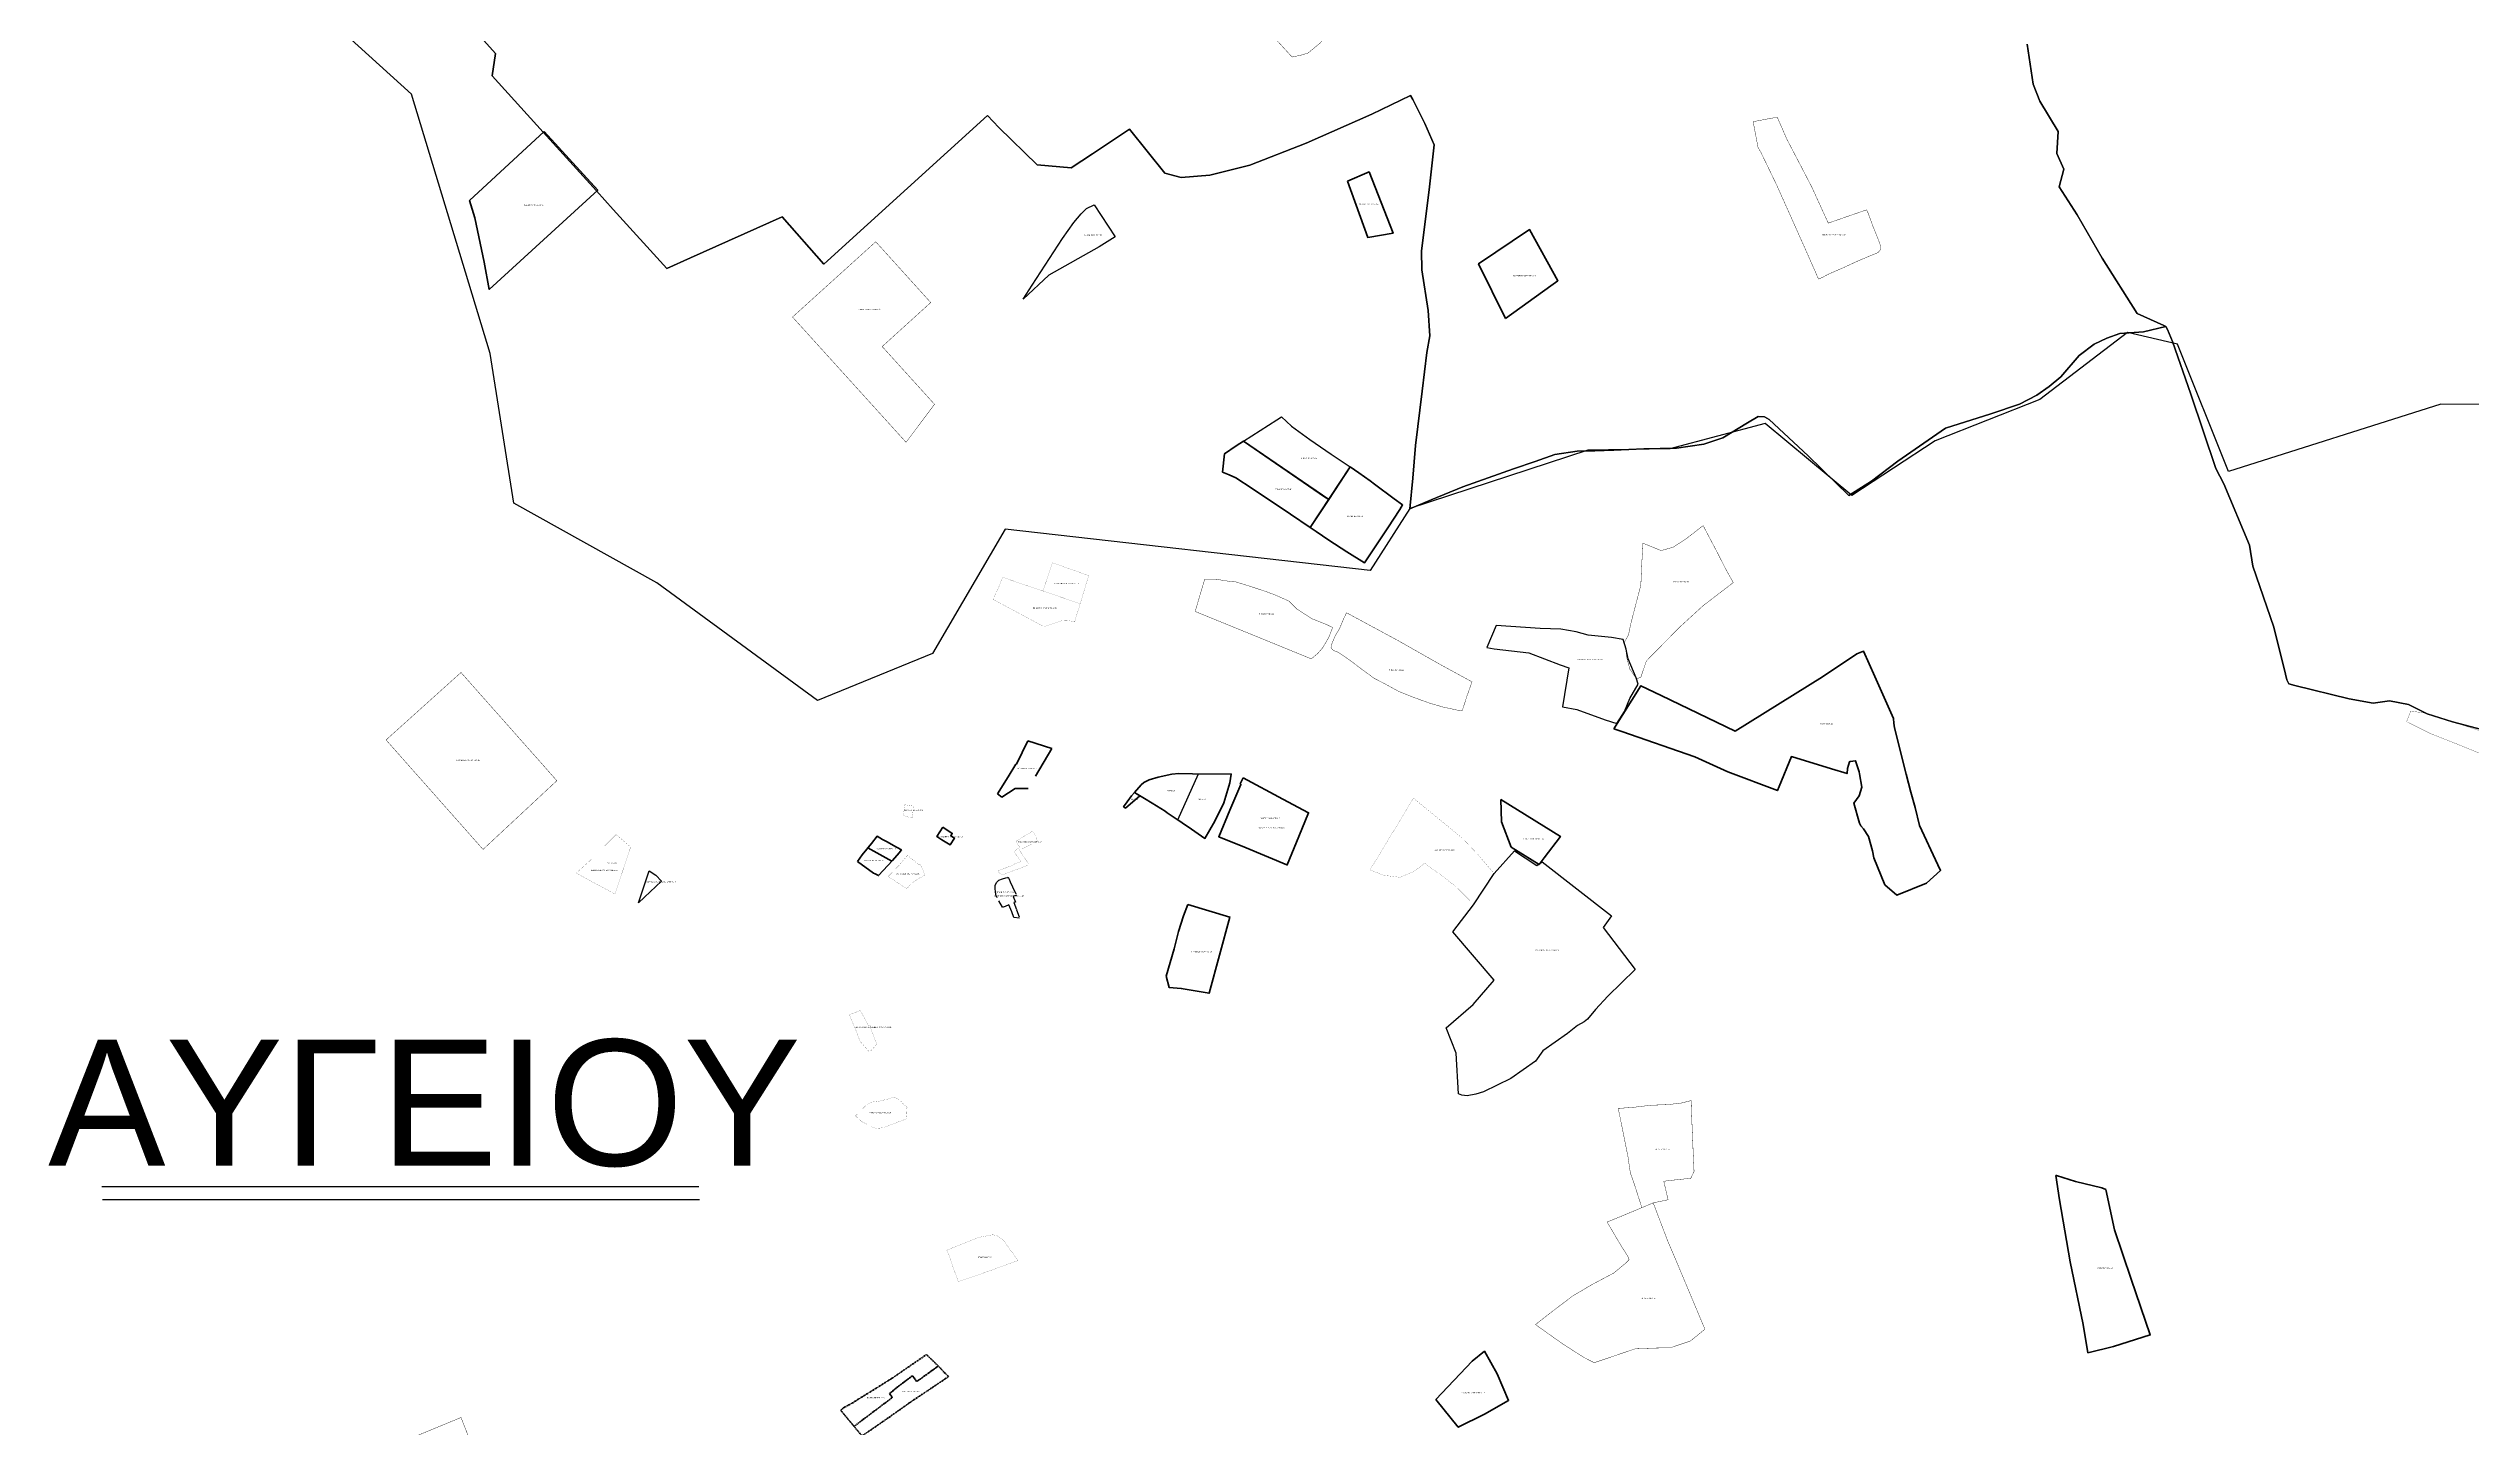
# Model space of a CAD drawing. Header units: metres. Extents: x 245125 to 394351, y 270578 to 4233311.
# Drawn here: x 267058 to 268980, y 4194654 to 4195748 of the extents above; entities that cross this region are included whole.
import ezdxf
from ezdxf.enums import TextEntityAlignment as Align
from ezdxf.lldxf.tags import DXFTag

# ---------------------------------------------------------------- set-up
doc = ezdxf.new("R2010")
doc.units = ezdxf.units.M
for name, pattern in [('AXON3', [6, 3, -1.5, 0, -1.5]), ('DASHDOT', [25.4, 12.7, -6.35, 0, -6.35]), ('t-orio', [0.79, 0.5, -0.12, 0.05, -0.12])]:
    doc.linetypes.add(name, pattern=pattern)
for name, color, linetype in [('4495-(228-329)', 103, 'Continuous'), ('4495-(330-430)', 229, 'Continuous'), ('4495-(431-531)', 215, 'Continuous'), ('4495-(532-632)', 88, 'Continuous'), ('ASTOTA', 7, 'Continuous'), ('POLYLINE', 3, 'Continuous'), ('topo2012', 144, 'Continuous'), ('topo2014', 230, 'Continuous'), ('topo2016', 36, 'Continuous'), ('topo2017', 2, 'Continuous'), ('topo2018', 5, 'Continuous'), ('topo2019', 6, 'Continuous'), ('topo2020', 3, 'Continuous'), ('topo2022', 30, 'Continuous'), ('topo2023', 41, 'Continuous'), ('topo2024', 160, 'Continuous'), ('topo2025', 112, 'Continuous'), ('ΗΛΕΙΑ_Ονομασία ΟΤΑ_ΟΚΧΕ', 6, 'Continuous')]:
    doc.layers.add(name, color=color, linetype=linetype)
doc.styles.add('ARIAL', font='arial.ttf')
doc.styles.get("Standard").update_dxf_attribs({"font": 'arial.ttf'})
tags = doc.linetypes.add('CENT', pattern=[0.8, 0.5, -0.1, 0.1, -0.1]).pattern_tags.tags
tags[10:11] = [DXFTag(74, 4), DXFTag(75, 0), DXFTag(340, '0'), DXFTag(46, 1.0), DXFTag(50, 0.0), DXFTag(44, 0.0), DXFTag(45, 0.0)]
tags[8:9] = [DXFTag(74, 4), DXFTag(75, 0), DXFTag(340, '0'), DXFTag(46, 1.0), DXFTag(50, 0.0), DXFTag(44, 0.0), DXFTag(45, 0.0)]
tags[6:7] = [DXFTag(74, 4), DXFTag(75, 0), DXFTag(340, '0'), DXFTag(46, 1.0), DXFTag(50, 0.0), DXFTag(44, 0.0), DXFTag(45, 0.0)]
tags[4:5] = [DXFTag(74, 4), DXFTag(75, 0), DXFTag(340, '0'), DXFTag(46, 1.0), DXFTag(50, 0.0), DXFTag(44, 0.0), DXFTag(45, 0.0)]
tags = doc.linetypes.add('DASHDOT2', pattern=[0.5, 0.25, -0.125, 0, -0.125]).pattern_tags.tags
tags[10:11] = [DXFTag(74, 4), DXFTag(75, 0), DXFTag(340, '0'), DXFTag(46, 1.0), DXFTag(50, 0.0), DXFTag(44, 0.0), DXFTag(45, 0.0)]
tags[8:9] = [DXFTag(74, 4), DXFTag(75, 0), DXFTag(340, '0'), DXFTag(46, 1.0), DXFTag(50, 0.0), DXFTag(44, 0.0), DXFTag(45, 0.0)]
tags[6:7] = [DXFTag(74, 4), DXFTag(75, 0), DXFTag(340, '0'), DXFTag(46, 1.0), DXFTag(50, 0.0), DXFTag(44, 0.0), DXFTag(45, 0.0)]
tags[4:5] = [DXFTag(74, 4), DXFTag(75, 0), DXFTag(340, '0'), DXFTag(46, 1.0), DXFTag(50, 0.0), DXFTag(44, 0.0), DXFTag(45, 0.0)]
tags = doc.linetypes.add('DASHDOTX2', pattern=[2, 1, -0.5, 0, -0.5]).pattern_tags.tags
tags[10:11] = [DXFTag(74, 4), DXFTag(75, 0), DXFTag(340, '0'), DXFTag(46, 1.0), DXFTag(50, 0.0), DXFTag(44, 0.0), DXFTag(45, 0.0)]
tags[8:9] = [DXFTag(74, 4), DXFTag(75, 0), DXFTag(340, '0'), DXFTag(46, 1.0), DXFTag(50, 0.0), DXFTag(44, 0.0), DXFTag(45, 0.0)]
tags[6:7] = [DXFTag(74, 4), DXFTag(75, 0), DXFTag(340, '0'), DXFTag(46, 1.0), DXFTag(50, 0.0), DXFTag(44, 0.0), DXFTag(45, 0.0)]
tags[4:5] = [DXFTag(74, 4), DXFTag(75, 0), DXFTag(340, '0'), DXFTag(46, 1.0), DXFTag(50, 0.0), DXFTag(44, 0.0), DXFTag(45, 0.0)]
tags = doc.linetypes.add('HIDDEN', pattern=[0.375, 0.25, -0.125]).pattern_tags.tags
tags[6:7] = [DXFTag(74, 4), DXFTag(75, 0), DXFTag(340, '0'), DXFTag(46, 1.0), DXFTag(50, 0.0), DXFTag(44, 0.0), DXFTag(45, 0.0)]
tags[4:5] = [DXFTag(74, 4), DXFTag(75, 0), DXFTag(340, '0'), DXFTag(46, 1.0), DXFTag(50, 0.0), DXFTag(44, 0.0), DXFTag(45, 0.0)]

msp = doc.modelspace()

# ---------------------------------------------------------------- linework, layer by layer
at = {"layer": '4495-(228-329)', "color": 103}
for p, q in [((267100.6, 4194845.3), (267574.1, 4194845.3)), ((267101.2, 4194835.1), (267574.7, 4194835.1))]:
    msp.add_line(p, q, dxfattribs=at)
at = {"layer": '4495-(228-329)', "color": 103, "const_width": 0.1}
msp.add_lwpolyline([(267729.5, 4195087.8), (267724.1, 4195091), (267732.9, 4195100.2), (267735.4, 4195103.1), (267739.5, 4195107.9), (267749, 4195100.4), (267749.6, 4195100.5), (267751.7, 4195097.2), (267753.3, 4195092.3), (267748.5, 4195089.7), (267744.2, 4195086.9), (267741.4, 4195084.3), (267738.9, 4195081.4), (267734.6, 4195084.5)], close=True, dxfattribs=at)
at = {"layer": '4495-(431-531)', "color": 215, "linetype": 't-orio', "lineweight": 35, "ltscale": 1.7, "const_width": 0.1}
msp.add_lwpolyline([(267693.4, 4194981.7), (267702.2, 4194984.9), (267707.6, 4194974.9), (267708.7, 4194972.8), (267709.8, 4194973.2), (267711.3, 4194968.5), (267711.7, 4194967.4), (267713.2, 4194963.3), (267715.2, 4194958.3), (267709.6, 4194951.9), (267708.7, 4194952.9), (267705.7, 4194956.3), (267703.7, 4194958.6), (267701.5, 4194961.1), (267701.6, 4194961.4), (267699.7, 4194966.7), (267698.8, 4194968.9), (267693.4, 4194981.7)], close=True, dxfattribs=at)
at = {"layer": 'ASTOTA', "color": 253, "linetype": 'HIDDEN', "ltscale": 300}
for points in [[(267368.1, 4195793.9), (267412.9, 4195744), (267410.3, 4195726.1), (267450.7, 4195681.6), (267493, 4195634.9), (267506.3, 4195620.3), (267548.7, 4195573.5), (267567.6, 4195581.9), (267640.3, 4195614.4), (267673.2, 4195576.8), (267676.2, 4195579.5), (267803.1, 4195694.8), (267811.9, 4195685.2), (267842.4, 4195655.6), (267869.3, 4195653.1), (267886.2, 4195664.3), (267915.6, 4195683.8), (267943.6, 4195649.1), (267956.5, 4195645.6), (267979.2, 4195647.4), (268011.1, 4195655.4), (268055.6, 4195672.7), (268107.8, 4195695.7), (268138.5, 4195710.6), (268140.2, 4195707.3), (268149.7, 4195688.3), (268157.1, 4195671.5), (268153.2, 4195635.9), (268147.2, 4195587.3), (268147.5, 4195572.3), (268152.5, 4195540.2), (268153.7, 4195520.1), (268151.4, 4195506.8), (268147.8, 4195476.1), (268142.4, 4195433.1), (268140.3, 4195407), (268137.8, 4195382.9), (268154.9, 4195389.9), (268179.9, 4195400.2), (268220.2, 4195414.5), (268237.3, 4195420.3), (268252.9, 4195425.8), (268270.5, 4195428.4), (268284.7, 4195428.8), (268299.6, 4195429.3), (268323.4, 4195430.4), (268349.4, 4195430.9), (268371, 4195434.2), (268386.1, 4195439.2), (268405.8, 4195451), (268414.1, 4195455.9), (268419.1, 4195455.7), (268422.8, 4195453.7), (268453.7, 4195424.9), (268486.1, 4195393.5), (268504, 4195404.7), (268524.9, 4195420.5), (268562.7, 4195446.9), (268598.7, 4195458.1), (268621.4, 4195465.8), (268635.2, 4195472.9), (268645, 4195479.7), (268654.1, 4195487.5), (268668.8, 4195504.3), (268680.7, 4195513.4), (268690.7, 4195518.2), (268700.9, 4195521.8), (268719.6, 4195523.2), (268737.5, 4195527.5), (268738.8, 4195525), (268742.6, 4195515.6), (268757.2, 4195473.7), (268777.1, 4195414.8), (268783.4, 4195402.6), (268803.8, 4195354.1), (268806.4, 4195337.4), (268823.1, 4195288.9), (268832.3, 4195251.6), (268833.4, 4195247.1), (268835, 4195244), (268839.6, 4195242.6), (268882.8, 4195232.1), (268901.9, 4195228.8), (268914.7, 4195230.6), (268929.8, 4195227.6), (268944.7, 4195220.2), (268964.6, 4195213.8), (268997.7, 4195205.1)], [(268627.5, 4195751.3), (268632.3, 4195719.5), (268637.6, 4195706.1), (268652.1, 4195682), (268651.1, 4195664.5), (268656.5, 4195652.1), (268652.8, 4195638.1), (268667, 4195615.9), (268687, 4195581.7), (268714.6, 4195537.7), (268735.7, 4195528.2), (268737.5, 4195527.5), (268719.6, 4195523.2), (268700.9, 4195521.8), (268690.7, 4195518.2), (268680.7, 4195513.4), (268668.8, 4195504.3), (268654.1, 4195487.5), (268645, 4195479.7), (268635.2, 4195472.9), (268621.4, 4195465.8), (268598.7, 4195458.1), (268562.7, 4195446.9), (268524.9, 4195420.5), (268504, 4195404.7), (268486.1, 4195393.5), (268453.7, 4195424.9), (268422.8, 4195453.7), (268419.1, 4195455.7), (268414.1, 4195455.9), (268405.8, 4195451), (268386.1, 4195439.2), (268371, 4195434.2), (268349.4, 4195430.9), (268323.4, 4195430.4), (268299.6, 4195429.3), (268284.7, 4195428.8), (268270.5, 4195428.4), (268252.9, 4195425.8), (268237.3, 4195420.3), (268220.2, 4195414.5), (268179.9, 4195400.2), (268154.9, 4195389.9), (268137.8, 4195382.9), (268140.3, 4195407), (268142.4, 4195433.1), (268147.8, 4195476.1), (268151.4, 4195506.8), (268153.7, 4195520.1), (268152.5, 4195540.2), (268147.5, 4195572.3), (268147.2, 4195587.3), (268153.2, 4195635.9), (268157.1, 4195671.5), (268149.7, 4195688.3), (268140.2, 4195707.3), (268138.5, 4195710.6), (268107.8, 4195695.7), (268055.6, 4195672.7), (268011.1, 4195655.4), (267979.2, 4195647.4), (267956.5, 4195645.6), (267943.6, 4195649.1), (267915.6, 4195683.8), (267886.2, 4195664.3), (267869.3, 4195653.1), (267842.4, 4195655.6), (267811.9, 4195685.2), (267803.1, 4195694.8), (267676.2, 4195579.5), (267673.2, 4195576.8), (267640.3, 4195614.4), (267567.6, 4195581.9), (267548.7, 4195573.5), (267506.3, 4195620.3), (267493, 4195634.9), (267450.7, 4195681.6), (267410.3, 4195726.1), (267412.9, 4195744), (267368.1, 4195793.9)], [(268997.7, 4195205.1), (268964.6, 4195213.8), (268944.7, 4195220.2), (268929.8, 4195227.6), (268914.7, 4195230.6), (268901.9, 4195228.8), (268882.8, 4195232.1), (268839.6, 4195242.6), (268835, 4195244), (268833.4, 4195247.1), (268832.3, 4195251.6), (268823.1, 4195288.9), (268806.4, 4195337.4), (268803.8, 4195354.1), (268783.4, 4195402.6), (268777.1, 4195414.8), (268757.2, 4195473.7), (268742.6, 4195515.6), (268738.8, 4195525), (268737.5, 4195527.5), (268735.7, 4195528.2), (268714.6, 4195537.7), (268687, 4195581.7), (268667, 4195615.9), (268652.8, 4195638.1), (268656.5, 4195652.1), (268651.1, 4195664.5), (268652.1, 4195682), (268637.6, 4195706.1), (268632.3, 4195719.5), (268627.5, 4195751.3)]]:
    msp.add_lwpolyline(points, dxfattribs=at)
at = {"layer": 'POLYLINE', "color": 6, "linetype": 'HIDDEN', "ltscale": 3}
msp.add_lwpolyline([(269180.7, 4195464.7), (268955.5, 4195465.8), (268787, 4195412.4), (268746.7, 4195513.5), (268706.9, 4195522.6), (268637.5, 4195469.5), (268554.5, 4195436.7), (268488.3, 4195393.5), (268419.8, 4195450.4), (268344.2, 4195430.4), (268279.1, 4195429.2), (268137.8, 4195383), (268106.4, 4195333.8), (267817.1, 4195366.7), (267759.4, 4195268.2), (267668.3, 4195230.7), (267540.8, 4195324.2), (267427.4, 4195387.3), (267408.6, 4195505.9), (267346.2, 4195711.7), (267140.6, 4195898.4)], dxfattribs=at)
at = {"layer": 'topo2012', "color": 144, "lineweight": 30}
msp.add_lwpolyline([(268206.5, 4195290.3), (268199.1, 4195272.7), (268204.7, 4195271.8), (268232.4, 4195268.5), (268257.1, 4195259.1), (268263.9, 4195256.6), (268258.9, 4195225.7), (268270.3, 4195223.6), (268292.9, 4195215.6), (268302, 4195212.6), (268308.1, 4195222.1), (268312.4, 4195232.4), (268318.9, 4195243.7), (268317.4, 4195248.8), (268311, 4195263.9), (268309.4, 4195271.5), (268307.2, 4195279.1), (268297.9, 4195280.8), (268279.2, 4195282.5), (268269.7, 4195285.3), (268257.7, 4195287.5), (268241.2, 4195287.9), (268206.5, 4195290.3)], close=True, dxfattribs=at)
at = {"layer": 'topo2014', "color": 230, "linetype": 'DASHDOTX2', "lineweight": 35, "ltscale": 2}
for points in [[(267451.5, 4195682), (267494, 4195635.5), (267407.9, 4195556.8), (267403.8, 4195578.5), (267396.5, 4195613.6), (267392.3, 4195627.3), (267451.5, 4195682)], [(267961.8, 4195068.9), (267995.3, 4195059), (267978.7, 4194998.7), (267956.6, 4195002.5), (267947.2, 4195003.1), (267944.6, 4195012.3), (267951.1, 4195033.8), (267954.5, 4195047.7), (267958.5, 4195060)]]:
    msp.add_lwpolyline(points, close=True, dxfattribs=at)
for points in [[(268088.6, 4195642.6), (268105.6, 4195650), (268105.6, 4195650), (268105.6, 4195650), (268124.6, 4195601.3), (268104.6, 4195598.1), (268088.6, 4195642.6)], [(268210.2, 4195152.3), (268210.7, 4195134.5), (268218.2, 4195114.5), (268240.4, 4195100.7), (268244.4, 4195106), (268257.3, 4195123), (268210.2, 4195152.3)]]:
    msp.add_lwpolyline(points, dxfattribs=at)
at = {"layer": 'topo2016', "color": 36, "ltscale": 0.1, "flags": 128}
msp.add_lwpolyline([(267831.4, 4195549.1), (267838.4, 4195560.1), (267862.6, 4195597.2), (267871.6, 4195609.8), (267877.3, 4195616.8), (267881.5, 4195620.9), (267887.7, 4195624), (267904.2, 4195598.4), (267891.5, 4195590.5), (267851.6, 4195568), (267831.4, 4195549.1)], close=True, dxfattribs=at)
at = {"layer": 'topo2017', "color": 2}
msp.add_line((267933.6, 4195149.5), (267919.5, 4195157.8), dxfattribs=at)
at = {"layer": 'topo2017', "color": 2, "linetype": 'DASHDOT2', "lineweight": 60, "ltscale": 5, "flags": 128}
msp.add_lwpolyline([(268213.7, 4195533.8), (268192.4, 4195577.2), (268232.9, 4195604.2), (268255.3, 4195563.7), (268249.8, 4195559.7)], close=True, dxfattribs=at)
at = {"layer": 'topo2017', "color": 2, "linetype": 'DASHDOT', "lineweight": 70, "ltscale": 2}
for points in [[(267835, 4195198.8), (267854, 4195192.7), (267835.2, 4195160.9), (267825, 4195160.9), (267814.3, 4195154.1), (267810.9, 4195156.9), (267819.4, 4195170.3), (267825.6, 4195180.4), (267826, 4195180.2)], [(267708.2, 4195114), (267711.1, 4195117.4), (267715.4, 4195123.1), (267719.8, 4195120.7), (267723.5, 4195118.7), (267730.4, 4195114.7), (267731.3, 4195114.3), (267734.7, 4195112.3), (267732.9, 4195109.9), (267727.6, 4195104), (267727.1, 4195103.4)]]:
    msp.add_lwpolyline(points, close=True, dxfattribs=at)
at = {"layer": 'topo2017', "color": 2, "linetype": 'HIDDEN', "lineweight": 40, "ltscale": 6}
msp.add_lwpolyline([(267919.5, 4195157.8), (267924.9, 4195164), (267926.9, 4195165.7), (267931.2, 4195167.8), (267938.4, 4195170), (267949.3, 4195172.3), (267954.7, 4195173), (267965.7, 4195172.7), (267996.3, 4195172.5), (267995.2, 4195165.4), (267990.4, 4195149.6), (267983.3, 4195135.2), (267975.4, 4195121.4), (267964.7, 4195128.7), (267957.4, 4195133.7), (267945.6, 4195141.8), (267943.9, 4195143), (267933.6, 4195149.5), (267927.6, 4195153.1)], close=True, dxfattribs=at)
at = {"layer": 'topo2017', "color": 2}
msp.add_lwpolyline([(267953.9, 4195136.1), (267970.4, 4195172.7), (267973.5, 4195172.7), (267996.3, 4195172.5), (267995.2, 4195165.4), (267990.4, 4195149.6), (267983.3, 4195135.2), (267975.5, 4195121.7), (267975.4, 4195121.4), (267964.7, 4195128.7), (267957.4, 4195133.7), (267953.9, 4195136.1)], close=True, dxfattribs=at)
at = {"layer": 'topo2017', "color": 2, "linetype": 'HIDDEN', "lineweight": 40}
msp.add_lwpolyline([(267912.5, 4195145.4), (267910.9, 4195146.6), (267913.8, 4195150.5), (267917.3, 4195155.1), (267919.5, 4195157.8), (267923.8, 4195155.2), (267912.5, 4195145.4)], dxfattribs=at)
at = {"layer": 'topo2017', "color": 2, "lineweight": 70}
msp.add_lwpolyline([(267699.8, 4195103), (267703.7, 4195108.4), (267703.7, 4195108.4), (267711.1, 4195117.4), (267711.1, 4195117.4), (267715.4, 4195123.1), (267719.8, 4195120.7), (267723.5, 4195118.7), (267730.4, 4195114.7), (267731.3, 4195114.3), (267734.7, 4195112.3), (267732.9, 4195109.9), (267727.6, 4195104), (267724, 4195100), (267716.7, 4195092), (267713.9, 4195093.3), (267712.7, 4195094)], close=True, dxfattribs=at)
at = {"layer": 'topo2017', "color": 2, "ltscale": 2}
msp.add_lwpolyline([(267534.8, 4195095.6), (267539.9, 4195092.2), (267544.5, 4195087.5), (267531, 4195074.8), (267526.3, 4195070.3), (267534.8, 4195095.6)], close=True, dxfattribs=at)
at = {"layer": 'topo2018', "color": 5}
msp.add_lwpolyline([(268073.6, 4195390.2), (268006.1, 4195436.5), (268032.4, 4195453.4), (268036.1, 4195455.7), (268044.2, 4195448.4), (268058.6, 4195437.7), (268075.6, 4195426.1), (268090.6, 4195416.1), (268073.6, 4195390.2)], close=True, dxfattribs=at)
at = {"layer": 'topo2018', "color": 5, "lineweight": 40}
msp.add_lwpolyline([(268006.1, 4195436.5), (268070.3, 4195392.4), (268073.6, 4195390.2), (268058.9, 4195368), (268043.2, 4195378.6), (268012.8, 4195399), (268000, 4195407.3), (267994.6, 4195409.7), (267989.4, 4195412), (267991, 4195426.5), (268000.3, 4195432.8), (268006.1, 4195436.5), (268070.3, 4195392.4), (268073.6, 4195390.2)], dxfattribs=at)
at = {"layer": 'topo2018', "color": 5, "linetype": 'CENT', "lineweight": 40}
msp.add_lwpolyline([(268058.9, 4195368), (268090.6, 4195416.1), (268097.6, 4195411.4), (268106.4, 4195405), (268109.9, 4195402.4), (268125.5, 4195390.7), (268132.1, 4195385.9), (268129.9, 4195382.3), (268120.5, 4195367.7), (268101.9, 4195339.9), (268087.9, 4195348.8), (268073.7, 4195358), (268063.6, 4195364.8), (268058.9, 4195368)], dxfattribs=at)
at = {"layer": 'topo2018', "color": 5, "linetype": 'DASHDOT2', "lineweight": 60, "ltscale": 5, "flags": 128}
for points in [[(268299.6, 4195208.4), (268303.6, 4195207.1), (268306.1, 4195206.2), (268363.8, 4195186.1), (268390.2, 4195174.1), (268429.4, 4195159.3), (268430.9, 4195162.6), (268440.5, 4195186.3), (268472.3, 4195176.6), (268484.6, 4195172.9), (268485, 4195176.9), (268486.6, 4195182.2), (268487, 4195182.3), (268491.4, 4195183), (268494.3, 4195174.3), (268494.6, 4195172.6), (268496.4, 4195162.1), (268494.3, 4195155.2), (268490, 4195149.4), (268494.6, 4195133.4), (268495.5, 4195131.4), (268497.7, 4195129), (268501.7, 4195122.9), (268504.9, 4195111.5), (268505.9, 4195106), (268514.7, 4195084.7), (268524.2, 4195076.5), (268547.5, 4195085.9), (268558.8, 4195096), (268556.7, 4195100.5), (268542.1, 4195131.8), (268538.5, 4195145.9), (268535.3, 4195158.2), (268531.6, 4195172.5), (268522.2, 4195209.1), (268521.8, 4195212.7), (268521.4, 4195216.6), (268506.7, 4195249.8), (268497.6, 4195270), (268492.4, 4195267.9), (268465.1, 4195249.7), (268395.8, 4195206.6), (268337.2, 4195234.8), (268321, 4195242.5)], [(268650.2, 4194854.2), (268650.6, 4194854), (268665.7, 4194849.4), (268686.6, 4194844.4), (268689.7, 4194842.9), (268696.7, 4194811), (268709.9, 4194771.8), (268725, 4194727.7), (268696, 4194718.6), (268675.6, 4194713.6), (268671.8, 4194735.9), (268661.6, 4194785.6), (268653.2, 4194834.8)], [(268158.4, 4194676.4), (268176.3, 4194654.5), (268197, 4194664.8), (268216.2, 4194675.8), (268207.2, 4194696.8), (268197, 4194714.8), (268187.3, 4194706.9)]]:
    msp.add_lwpolyline(points, close=True, dxfattribs=at)
at = {"layer": 'topo2018', "color": 5, "linetype": 'DASHDOT2', "lineweight": 60, "ltscale": 2, "flags": 128}
msp.add_lwpolyline([(268005.7, 4195169.6), (268037.3, 4195152.6), (268057.6, 4195141.8), (268049.9, 4195122.9), (268040.7, 4195100.4), (268040.4, 4195100.4), (268008, 4195113.9), (267986.4, 4195122.8), (267995.3, 4195143.9), (268004, 4195164.3), (268003.5, 4195164.6)], close=True, dxfattribs=at)
at = {"layer": 'topo2019', "color": 6, "lineweight": 70, "ltscale": 2, "const_width": 0.1, "flags": 128}
msp.add_lwpolyline([(267815, 4195328.5), (267847, 4195317.6), (267847, 4195317.6), (267876.5, 4195307.6), (267872.2, 4195293.4), (267872.2, 4195293.4), (267865.5, 4195294.3), (267861.4, 4195294), (267847.7, 4195289.4), (267807.4, 4195311), (267811.8, 4195320.4)], close=True, dxfattribs=at)
at = {"layer": 'topo2019', "color": 6, "lineweight": 60, "ltscale": 4, "const_width": 0.1, "flags": 128}
msp.add_lwpolyline([(267854.6, 4195340), (267883.2, 4195329.9), (267883.2, 4195329.9), (267876.5, 4195307.6), (267847, 4195317.6), (267848.3, 4195321.4), (267851.5, 4195330.8)], close=True, dxfattribs=at)
at = {"layer": 'topo2019', "color": 6, "lineweight": 80, "const_width": 0.1}
msp.add_lwpolyline([(267737.5, 4195148.1), (267744.5, 4195147), (267743.4, 4195139.2), (267743.2, 4195137.6), (267736.2, 4195139.5)], close=True, dxfattribs=at)
at = {"layer": 'topo2019', "color": 6, "linetype": 't-orio', "ltscale": 20, "const_width": 0.1}
msp.add_lwpolyline([(268140.8, 4195153.3), (268179.6, 4195121.6), (268191.6, 4195109), (268204.9, 4195093.5), (268188.6, 4195069.2), (268174.6, 4195083), (268166.4, 4195089.5), (268149.7, 4195101.8), (268141.2, 4195095.2), (268130.1, 4195090.6), (268117.4, 4195092.1), (268106.3, 4195096.4)], close=True, dxfattribs=at)
at = {"layer": 'topo2019', "color": 6, "lineweight": 60}
msp.add_lwpolyline([(267767.5, 4195130.3), (267775.1, 4195125.4), (267773.9, 4195123.5), (267776.8, 4195121.7), (267773.4, 4195116.3), (267766.9, 4195120.4), (267762.9, 4195122.9)], close=True, dxfattribs=at)
at = {"layer": 'topo2019', "color": 6, "ltscale": 2, "const_width": 0.1}
for points in [[(267508.5, 4195124.5), (267513.5, 4195120.2), (267520, 4195114.6), (267516.7, 4195104.6), (267507.5, 4195077.3), (267507.5, 4195077.3), (267507.5, 4195077.3), (267498.5, 4195082.2), (267476.9, 4195093.9), (267487.3, 4195103.3), (267490.4, 4195106.5), (267508.5, 4195124.5)], [(267770.8, 4194794.9), (267795.9, 4194805), (267807.2, 4194807.1), (267810.5, 4194806.4), (267812.2, 4194805.4), (267815.4, 4194803), (267827.2, 4194786.7), (267793, 4194774.3), (267779.8, 4194769.9), (267772.5, 4194790.7)]]:
    msp.add_lwpolyline(points, close=True, dxfattribs=at)
at = {"layer": 'topo2019', "color": 6, "lineweight": 30, "ltscale": 2, "flags": 128}
msp.add_lwpolyline([(268220.9, 4195111.6), (268238.5, 4195099.9), (268242.8, 4195102.8), (268297.7, 4195060), (268291.3, 4195050.7), (268316.7, 4195017.6), (268295, 4194996.3), (268285.1, 4194985.8), (268278.8, 4194978), (268276.2, 4194976.1), (268271, 4194973.1), (268263, 4194966.8), (268243.4, 4194952.9), (268237.5, 4194944.9), (268217.9, 4194931.1), (268196.3, 4194920.4), (268190.3, 4194918.5), (268183.5, 4194917.3), (268179.1, 4194917.9), (268176.5, 4194919), (268174.7, 4194951.2), (268166.8, 4194971.3), (268188.2, 4194989.8), (268204.7, 4195009.1), (268172.1, 4195047.3), (268188.3, 4195068.8), (268204.9, 4195093.5)], close=True, dxfattribs=at)
at = {"layer": 'topo2019', "color": 6, "linetype": 't-orio', "lineweight": 60}
msp.add_lwpolyline([(267686.6, 4194667.9), (267688.9, 4194669.9), (267695.5, 4194673.5), (267727.5, 4194693.4), (267754.6, 4194712.1), (267764, 4194703.1), (267756.9, 4194697.9), (267746.9, 4194690.7), (267743.5, 4194695.3), (267731.8, 4194686.5), (267725.4, 4194681.1), (267727.5, 4194678), (267699.6, 4194657), (267697.2, 4194655.2), (267694.2, 4194658.8), (267686.6, 4194667.9)], dxfattribs=at)
msp.add_lwpolyline([(267697.2, 4194655.2), (267699.6, 4194657), (267727.5, 4194678), (267727.5, 4194678), (267725.4, 4194681.1), (267731.8, 4194686.5), (267743.5, 4194695.3), (267746.9, 4194690.7), (267756.9, 4194697.9), (267764, 4194703.1), (267768.7, 4194698), (267772.2, 4194694.7), (267762.9, 4194688.4), (267754.4, 4194682.7), (267743.1, 4194675.2), (267723.2, 4194661.1), (267706, 4194649.3), (267703.5, 4194647.6)], close=True, dxfattribs=at)
at = {"layer": 'topo2019', "color": 6, "ltscale": 50, "const_width": 0.3, "flags": 128}
msp.add_lwpolyline([(267284.8, 4194629.5), (267284.8, 4194629.5), (267329.9, 4194639.2), (267385.5, 4194662.2), (267396.6, 4194634), (267411.2, 4194580.9), (267414.5, 4194569), (267393.7, 4194563.8), (267323.5, 4194546.2), (267302.8, 4194540.9), (267291.5, 4194592.5), (267286, 4194622.7)], close=True, dxfattribs=at)
at = {"layer": 'topo2020', "color": 3, "ltscale": 20, "const_width": 0.2}
msp.add_lwpolyline([(268928.3, 4195214), (268929.8, 4195217.7), (268931.5, 4195222.3), (268941, 4195221.2), (268975.9, 4195210.3), (268987.6, 4195206.4), (268990.2, 4195204.3), (268996, 4195202.6), (269002.7, 4195201.6), (269013.4, 4195203.9), (269030.5, 4195203.5), (269027, 4195187), (269016.3, 4195177.2), (269008.2, 4195181.2), (268997.4, 4195184.4), (268968.5, 4195196.2), (268947.7, 4195204.4)], close=True, dxfattribs=at)
at = {"layer": 'topo2020', "color": 3, "lineweight": 80, "ltscale": 2, "const_width": 0.1}
msp.add_lwpolyline([(267811.3, 4195095.7), (267823, 4195100.1), (267822.7, 4195100.5), (267829.4, 4195103), (267825.7, 4195108.4), (267824, 4195110.9), (267826.4, 4195112.7), (267828.6, 4195114.4), (267825.7, 4195119.2), (267838.6, 4195127.2), (267841.4, 4195123), (267842.6, 4195119.1), (267828.4, 4195112.2), (267835.9, 4195100.7), (267831.3, 4195098.7), (267825.5, 4195096.5), (267823.9, 4195096), (267814.5, 4195092.4), (267813.4, 4195092.8)], close=True, dxfattribs=at)
at = {"layer": 'topo2022', "color": 30, "linetype": 't-orio', "ltscale": 40, "const_width": 0.3}
msp.add_lwpolyline([(267648.4, 4195534.9), (267714.4, 4195594.6), (267758, 4195546.4), (267719.5, 4195511.5), (267761, 4195465.7), (267738.4, 4195435.6)], close=True, dxfattribs=at)
at = {"layer": 'topo2023', "linetype": 't-orio', "ltscale": 3, "const_width": 0.3}
msp.add_lwpolyline([(268410.2, 4195689.7), (268412.6, 4195690.3), (268424.3, 4195692.5), (268429.3, 4195693.3), (268437, 4195675.7), (268448.3, 4195654.1), (268456.7, 4195637.9), (268469.7, 4195609.4), (268500.1, 4195619.9), (268501.4, 4195617.2), (268505.1, 4195607), (268509.1, 4195597.1), (268510.7, 4195592.7), (268511.3, 4195590.6), (268510.9, 4195588.1), (268509.2, 4195586), (268502.3, 4195583.2), (268493.1, 4195579.3), (268487.7, 4195576.8), (268483.4, 4195574.8), (268474.7, 4195571), (268469, 4195568.5), (268465, 4195566.3), (268462, 4195565), (268451.7, 4195588.4), (268428.9, 4195639.4), (268416.4, 4195665.3), (268414, 4195669.5)], close=True, dxfattribs=at)
at = {"layer": 'topo2023', "color": 246, "linetype": 't-orio', "ltscale": 35, "const_width": 0.3}
msp.add_lwpolyline([(268322.8, 4195355.6), (268329, 4195353), (268337.2, 4195349.7), (268346.8, 4195352.4), (268357.6, 4195359.5), (268370.5, 4195369.5), (268381.5, 4195348.6), (268388.8, 4195334.3), (268394.4, 4195324.3), (268370.5, 4195306), (268352, 4195289.1), (268325.5, 4195262.2), (268321.1, 4195249.2), (268317.7, 4195248), (268312.4, 4195255.6), (268310.1, 4195264.1), (268308.2, 4195277.1), (268308.9, 4195278.5), (268311.3, 4195282.7), (268313, 4195291.1), (268318, 4195310.5), (268321.1, 4195322.3), (268321.9, 4195340.6)], close=True, dxfattribs=at)
at = {"layer": 'topo2023', "color": 246, "linetype": 't-orio', "ltscale": 1.45, "const_width": 0.3}
msp.add_lwpolyline([(267975.3, 4195327.1), (267984.8, 4195326.9), (267994, 4195325.4), (268000.1, 4195324.8), (268012.1, 4195321.1), (268017.1, 4195319.4), (268022.7, 4195317.6), (268030.1, 4195314.9), (268034.1, 4195313.2), (268042.1, 4195309.6), (268048.3, 4195303.4), (268060.1, 4195295.7), (268071.5, 4195291.2), (268076.7, 4195288.7), (268073.7, 4195281), (268068.8, 4195272.6), (268065.1, 4195268.3), (268059.8, 4195263.8), (268019.2, 4195280.4), (267967.7, 4195301.4), (267971.6, 4195314.7)], close=True, dxfattribs=at)
at = {"layer": 'topo2023', "color": 246, "linetype": 't-orio', "ltscale": 1.5, "const_width": 0.3}
msp.add_lwpolyline([(268087.7, 4195300.4), (268128.8, 4195278.2), (268157.5, 4195261.9), (268166.1, 4195257.1), (268187.2, 4195245.6), (268183.2, 4195234.3), (268179.5, 4195222.8), (268178.1, 4195222.6), (268163.9, 4195225.7), (268153.6, 4195228.7), (268139.8, 4195233.7), (268129.1, 4195238), (268117.2, 4195244.5), (268109.8, 4195248.3), (268099.9, 4195255.5), (268090.7, 4195262.5), (268081, 4195269.1), (268078.2, 4195270.1), (268076.5, 4195271.2), (268075.4, 4195272.6), (268076.2, 4195276.1), (268078.6, 4195281.8), (268082.3, 4195288.1), (268085.2, 4195295.1)], close=True, dxfattribs=at)
at = {"layer": 'topo2023', "color": 246, "linetype": 't-orio', "ltscale": 40, "const_width": 0.3}
for points in [[(268303.2, 4194907.3), (268315.4, 4194908.2), (268328.9, 4194909.8), (268343.4, 4194910.4), (268353.4, 4194911.6), (268361, 4194913.5), (268361.5, 4194898.4), (268362.6, 4194872.3), (268363.3, 4194857.4), (268360.7, 4194851.9), (268343.4, 4194850.1), (268339.3, 4194849.5), (268342.7, 4194834.9), (268330.9, 4194832.4), (268321.9, 4194828.6), (268315.6, 4194848.3), (268312.8, 4194856), (268310.8, 4194869.6)], [(268330.9, 4194832.4), (268335.1, 4194821.4), (268342.1, 4194802.9), (268348.1, 4194788.9), (268371.9, 4194732.2), (268360.5, 4194722.9), (268344.5, 4194717.5), (268333.6, 4194717.3), (268316.7, 4194716.7), (268295.5, 4194709.5), (268284.1, 4194705.7), (268282.2, 4194706.6), (268275.8, 4194709.9), (268259.7, 4194720.2), (268249.2, 4194727.6), (268245, 4194730.6), (268241.8, 4194732.9), (268239.8, 4194734.3), (268237.6, 4194735.9), (268241.5, 4194739), (268252.3, 4194747.4), (268267.4, 4194758.8), (268282.9, 4194767.9), (268299.7, 4194776.8), (268309.4, 4194784.9), (268311.8, 4194787.3), (268310.9, 4194789.8), (268305.1, 4194799), (268297.3, 4194812.2), (268294.3, 4194817.2), (268304.2, 4194821.2), (268321.9, 4194828.6)]]:
    msp.add_lwpolyline(points, close=True, dxfattribs=at)
at = {"layer": 'topo2024', "lineweight": 40, "const_width": 0.3}
msp.add_lwpolyline([(268066.1, 4195914.1), (268072.6, 4195908.8), (268092.6, 4195917.3), (268103.1, 4195918.8), (268110.3, 4195920), (268127.3, 4195920.6), (268141.8, 4195899.5), (268156.8, 4195873), (268152.2, 4195864.2), (268147.5, 4195850.2), (268147.2, 4195845.7), (268148.5, 4195833), (268134.5, 4195816.5), (268114.9, 4195810), (268099.8, 4195797.6), (268086.7, 4195786.9), (268084.2, 4195782.9), (268078.9, 4195772.2), (268068.6, 4195754.3), (268066.6, 4195752), (268057.1, 4195744.2), (268051.3, 4195742.5), (268044.5, 4195741.1), (267968.1, 4195825)], close=True, dxfattribs=at)
at = {"layer": 'topo2024', "linetype": 'AXON3', "lineweight": 30, "ltscale": 2}
msp.add_lwpolyline([(267819.5, 4195090.6), (267820.1, 4195089), (267820.9, 4195086.9), (267822.8, 4195083), (267825.9, 4195076.5), (267823.3, 4195075.4), (267825.1, 4195070.9), (267824, 4195070.6), (267826.1, 4195064.8), (267828.5, 4195058.2), (267828.3, 4195058.1), (267824, 4195058.8), (267822.2, 4195063.2), (267819.9, 4195068.8), (267816.9, 4195067.5), (267816.2, 4195067.2), (267815.4, 4195066.9), (267815.2, 4195066.9), (267815, 4195066.8), (267810.5, 4195074.9), (267810, 4195075.9), (267809.9, 4195076), (267809.3, 4195078.7), (267809, 4195081.9), (267809.2, 4195084.2), (267810.1, 4195086.6), (267811.9, 4195088.3), (267814.9, 4195089.3), (267817.5, 4195090.1), (267819.1, 4195090.5)], close=True, dxfattribs=at)
at = {"layer": 'topo2024', "linetype": 't-orio', "ltscale": 15, "const_width": 0.1}
msp.add_lwpolyline([(267739.4, 4194908.6), (267738.7, 4194906.7), (267738.5, 4194903.6), (267739, 4194899.1), (267723.4, 4194893.2), (267720.6, 4194892.3), (267717.7, 4194891.7), (267715.1, 4194891.5), (267712.2, 4194892.3), (267703.3, 4194896.8), (267698.3, 4194901.4), (267701.9, 4194904.8), (267705.6, 4194908.7), (267707.8, 4194910.7), (267710.4, 4194912.2), (267717.2, 4194913.1), (267724, 4194914.7), (267728.6, 4194916.4), (267731.3, 4194915.1), (267733.7, 4194913.8), (267737, 4194909.9)], close=True, dxfattribs=at)
at = {"layer": 'topo2025', "linetype": 't-orio', "ltscale": 25, "const_width": 0.3}
msp.add_lwpolyline([(267385.5, 4195253), (267448.7, 4195181.7), (267461.5, 4195167.2), (267432, 4195139.7), (267403, 4195112.7), (267326.1, 4195199.5), (267327.5, 4195200.8)], close=True, dxfattribs=at)

# ---------------------------------------------------------------- texts
at = {"layer": '4495-(228-329)', "color": 103, "lineweight": 80, "ltscale": 20, "insert": (268017.3, 4195130.3), "char_height": 1, "width": 32.508, "attachment_point": 1}
msp.add_mtext('270 BARTELS ΑΥΓΕΙΟ-ΑΥΘ.4495', dxfattribs=at)
at = {"layer": '4495-(228-329)', "color": 103, "insert": (267730.9, 4195093.8), "char_height": 1, "width": 29.013, "attachment_point": 1}
msp.add_mtext('269 ΧΟΖΟΒΙΤΗΣ -AYΘ.4495', dxfattribs=at)
at = {"layer": '4495-(330-430)', "color": 229, "lineweight": 80, "ltscale": 20, "insert": (267488.5, 4195096.7), "char_height": 1, "width": 26.157, "attachment_point": 1}
msp.add_mtext('424 ΜΠΟΥΖΗ ΑΥΓΕΙΟ-ΑΥΘ.4495', dxfattribs=at)
at = {"layer": '4495-(431-531)', "color": 215, "lineweight": 80, "ltscale": 20, "insert": (267698.3, 4194972.2), "char_height": 1, "width": 40.787, "attachment_point": 1}
msp.add_mtext('464 XAΛΑΤΖΟΥΚΑΣ ΔΗΜΗΤΡΙΟΣ-ΑΥΘ.4495', dxfattribs=at)
at = {"layer": '4495-(532-632)', "insert": (267808, 4195076.2), "char_height": 1, "width": 25.562, "attachment_point": 1}
msp.add_mtext('545 ΣΕΪΝΤΗΣ ΘΕΟΔΩΡΟΣ-ΑΥΘ.4495', dxfattribs=at)
at = {"layer": 'topo2012', "color": 144, "lineweight": 80, "ltscale": 20, "insert": (268269.7, 4195263.8), "char_height": 1, "width": 34.382, "attachment_point": 1}
msp.add_mtext('ΠΑΝΑΓΙΩΤΟΠΟΥΛΟΣ ΑΥΓΕΙΟ-12', dxfattribs=at)
at = {"layer": 'topo2014', "color": 230, "char_height": 1, "width": 16.908, "attachment_point": 1}
for insert in [(267435.3, 4195623.9), (268096.9, 4195624.9), (268228.1, 4195121.6), (267964.9, 4195032.2)]:
    msp.add_mtext('ΠΑΝΑΓΙΩΤΟΠΟΥΛΟΣ-14', dxfattribs=dict(at, insert=insert))
at = {"layer": 'topo2016', "color": 36, "lineweight": 35, "ltscale": 25, "insert": (267879.5, 4195600.5), "char_height": 1, "width": 10.524, "attachment_point": 1}
msp.add_mtext('ΠΑΠΑΔΗΜΗΤΡΙΟΥ-16', dxfattribs=at)
at = {"layer": 'topo2017', "color": 2, "char_height": 1, "attachment_point": 1}
for s, insert, width in [('ΒΛΑXΟΠΟΥΛΟΣ ΑΥΓΕΙΟ-17', (268219.9, 4195568.2), 25.778), ('ΧΟΖΟΒΙΤΗΣ ΑΥΓΕΙΟ-17', (267826.7, 4195177.4), 17.175), ('ΡΗΓΑΣ-17', (267916.1, 4195153), 17.175), ('ΡΗΓΑΣ-17', (267945.2, 4195159.8), 17.175), ('ΡΗΓΑΣ-17', (267969.8, 4195153), 17.175), ('ΧΟΖΟΒΙΤΗΣ ΑΥΓΕΙΟ-17', (267715.1, 4195113.7), 17.175), ('ΧΟΖΟΒΙΤΗΣ ΑΥΓΕΙΟ-17', (267705.2, 4195104.4), 17.175), ('ΧΡΙΣΤΟΔΟΥΛΟΠΟΥΛΟΥ ΑΥΓΕΙΟ-17', (267532.4, 4195087.3), 34.292)]:
    msp.add_mtext(s, dxfattribs=dict(at, insert=insert, width=width))
at = {"layer": 'topo2018', "color": 5, "lineweight": 80, "ltscale": 20, "char_height": 1, "attachment_point": 1}
for s, insert, width in [('ΣΠΑΝΟΠΟΥΛΟΣ-18', (268051.6, 4195423.4), 11.738), ('ΣΠΑΝΟΠΟΥΛΟΣ-18', (268031.3, 4195398.7), 11.738), ('ΣΠΑΝΟΠΟΥΛΟΣ-18', (268088, 4195377.4), 11.738), ('ΧΟΖΟΒΙΤΗΣ-18', (268463.2, 4195212.6), 11.738), ('BARTELS ΔΗΜΗΤΡΑ-18', (268019.5, 4195137.8), 24.631), ('ΓΙΑΝΝΟΠΟΥΛΟΣ-18', (268681.9, 4194781.3), 4.974), ('ΓΙΑΝΝΟΠΟΥΛΟΣ AYΓΕΙΟ-18', (268178.8, 4194682.3), 22.083)]:
    msp.add_mtext(s, dxfattribs=dict(at, insert=insert, width=width))
at = {"layer": 'topo2019', "color": 6, "lineweight": 80, "ltscale": 20, "char_height": 1, "attachment_point": 1}
for s, insert, width in [('ΠΑΠΑΔΗΜΗΤΡΙΟΥ ΑΥΓΕΙΟ-19', (267856, 4195324.1), 21.171), ('ΠΑΠΑΔΗΜΗΤΡΙΟΥ ΑΥΓΕΙΟ-19', (267838.4, 4195304.7), 22.759), ('ΓΕΩΡΓΑΚΟΠΟΥΛΟΣ 2-19', (267735.8, 4195144.3), 24.945), ('ΠΑΠΑΔΗΜΗΤΡΙΟΥ ΑΥΓΕΙΟ-19', (267764, 4195123.4), 33.677), ('ΓΕΩΡΓΑΚΟΠΟΥΛΟΣ 2-19', (268156.7, 4195112.8), 20.698), ('ΜΠΟΥΖΗ-19', (267501.1, 4195102.3), 4.974), ('ΠΑΠΑΔΗΜΗΤΡΙΟΥ ΑΥΓΕΙΟ-19', (268237, 4195033.3), 38.571), ('NTAKOΥΛΙΑΣ-19', (267795.3, 4194789.7), 4.974), ('ΚΟΥΓΙΟΥΜΠΤΖΗΣ-19', (267707.4, 4194678.4), 4.974), ('ΚΟΥΓΙΟΥΜΠΤΖΗΣ-19', (267735, 4194683.3), 4.974)]:
    msp.add_mtext(s, dxfattribs=dict(at, insert=insert, width=width))
at = {"layer": 'topo2020', "color": 3, "insert": (267827.1, 4195119), "char_height": 1, "width": 25.562, "attachment_point": 1}
msp.add_mtext('ΠΑΠΑΔΟΠΟΥΛΟΣ ΑΥΓΕΙΟ-20', dxfattribs=at)
at = {"layer": 'topo2022', "color": 30, "insert": (267699.6, 4195541.4), "char_height": 1, "width": 38.722, "attachment_point": 1}
msp.add_mtext('ΓΙΑΝΝΟΠΟΥΛΟΥ ΑΥΓΕΙΟ-22', dxfattribs=at)
at = {"layer": 'topo2023', "insert": (268464.7, 4195600.8), "char_height": 1, "width": 25.006, "attachment_point": 1}
msp.add_mtext('ΓΙΑΝΝΟΠΟΥΛΟΥ ΑΥΓΕΙΟ-23', dxfattribs=at)
at = {"layer": 'topo2023', "color": 246, "lineweight": 80, "ltscale": 20, "char_height": 1, "attachment_point": 1}
for s, insert, width in [('ΡΗΓΑΣ ΑΥΓΕΙΟ-23', (268347.1, 4195325.5), 32.457), ('ΡΗΓΑΣ ΑΥΓΕΙΟ-23', (268018.3, 4195299.9), 18.691), ('ΡΗΓΑΣ ΑΥΓΕΙΟ-23', (268121.3, 4195255.5), 36.928), ('ΡΗΓΑΣ AYΓΕΙΟ-23', (268332.1, 4194875.5), 20.64), ('ΡΗΓΑΣ ΑΥΓΕΙΟ-23', (268321, 4194757.3), 21.613)]:
    msp.add_mtext(s, dxfattribs=dict(at, insert=insert, width=width))
at = {"layer": 'topo2024', "insert": (267810.2, 4195079.1), "char_height": 1, "width": 25.562, "attachment_point": 1}
msp.add_mtext('ΣΕΪΝΤΗΣ ΑΥΓΕΙΟ-24', dxfattribs=at)
at = {"layer": 'topo2024', "lineweight": 80, "ltscale": 20, "insert": (267708.1, 4194904.5), "char_height": 1, "width": 40.787, "attachment_point": 1}
msp.add_mtext('ΓΙΑΝΝΟΠΟΥΛΟΣ ΑΥΓΕΙΟ-24', dxfattribs=at)
at = {"layer": 'topo2025', "lineweight": 80, "ltscale": 20, "insert": (267381.7, 4195183.9), "char_height": 1, "width": 31.376, "attachment_point": 1}
msp.add_mtext('ΓΙΑΝΝΟΠΟΥΛΟΥ ΑΥΓΕΙΟ-25', dxfattribs=at)
at = {"layer": 'ΗΛΕΙΑ_Ονομασία ΟΤΑ_ΟΚΧΕ', "color": 253, "style": 'ARIAL'}
msp.add_text('ΑΥΓΕΙΟΥ', height=100, dxfattribs=at).set_placement((267356.6, 4194911.9), align=Align.MIDDLE)

doc.saveas('drawing.dxf')
